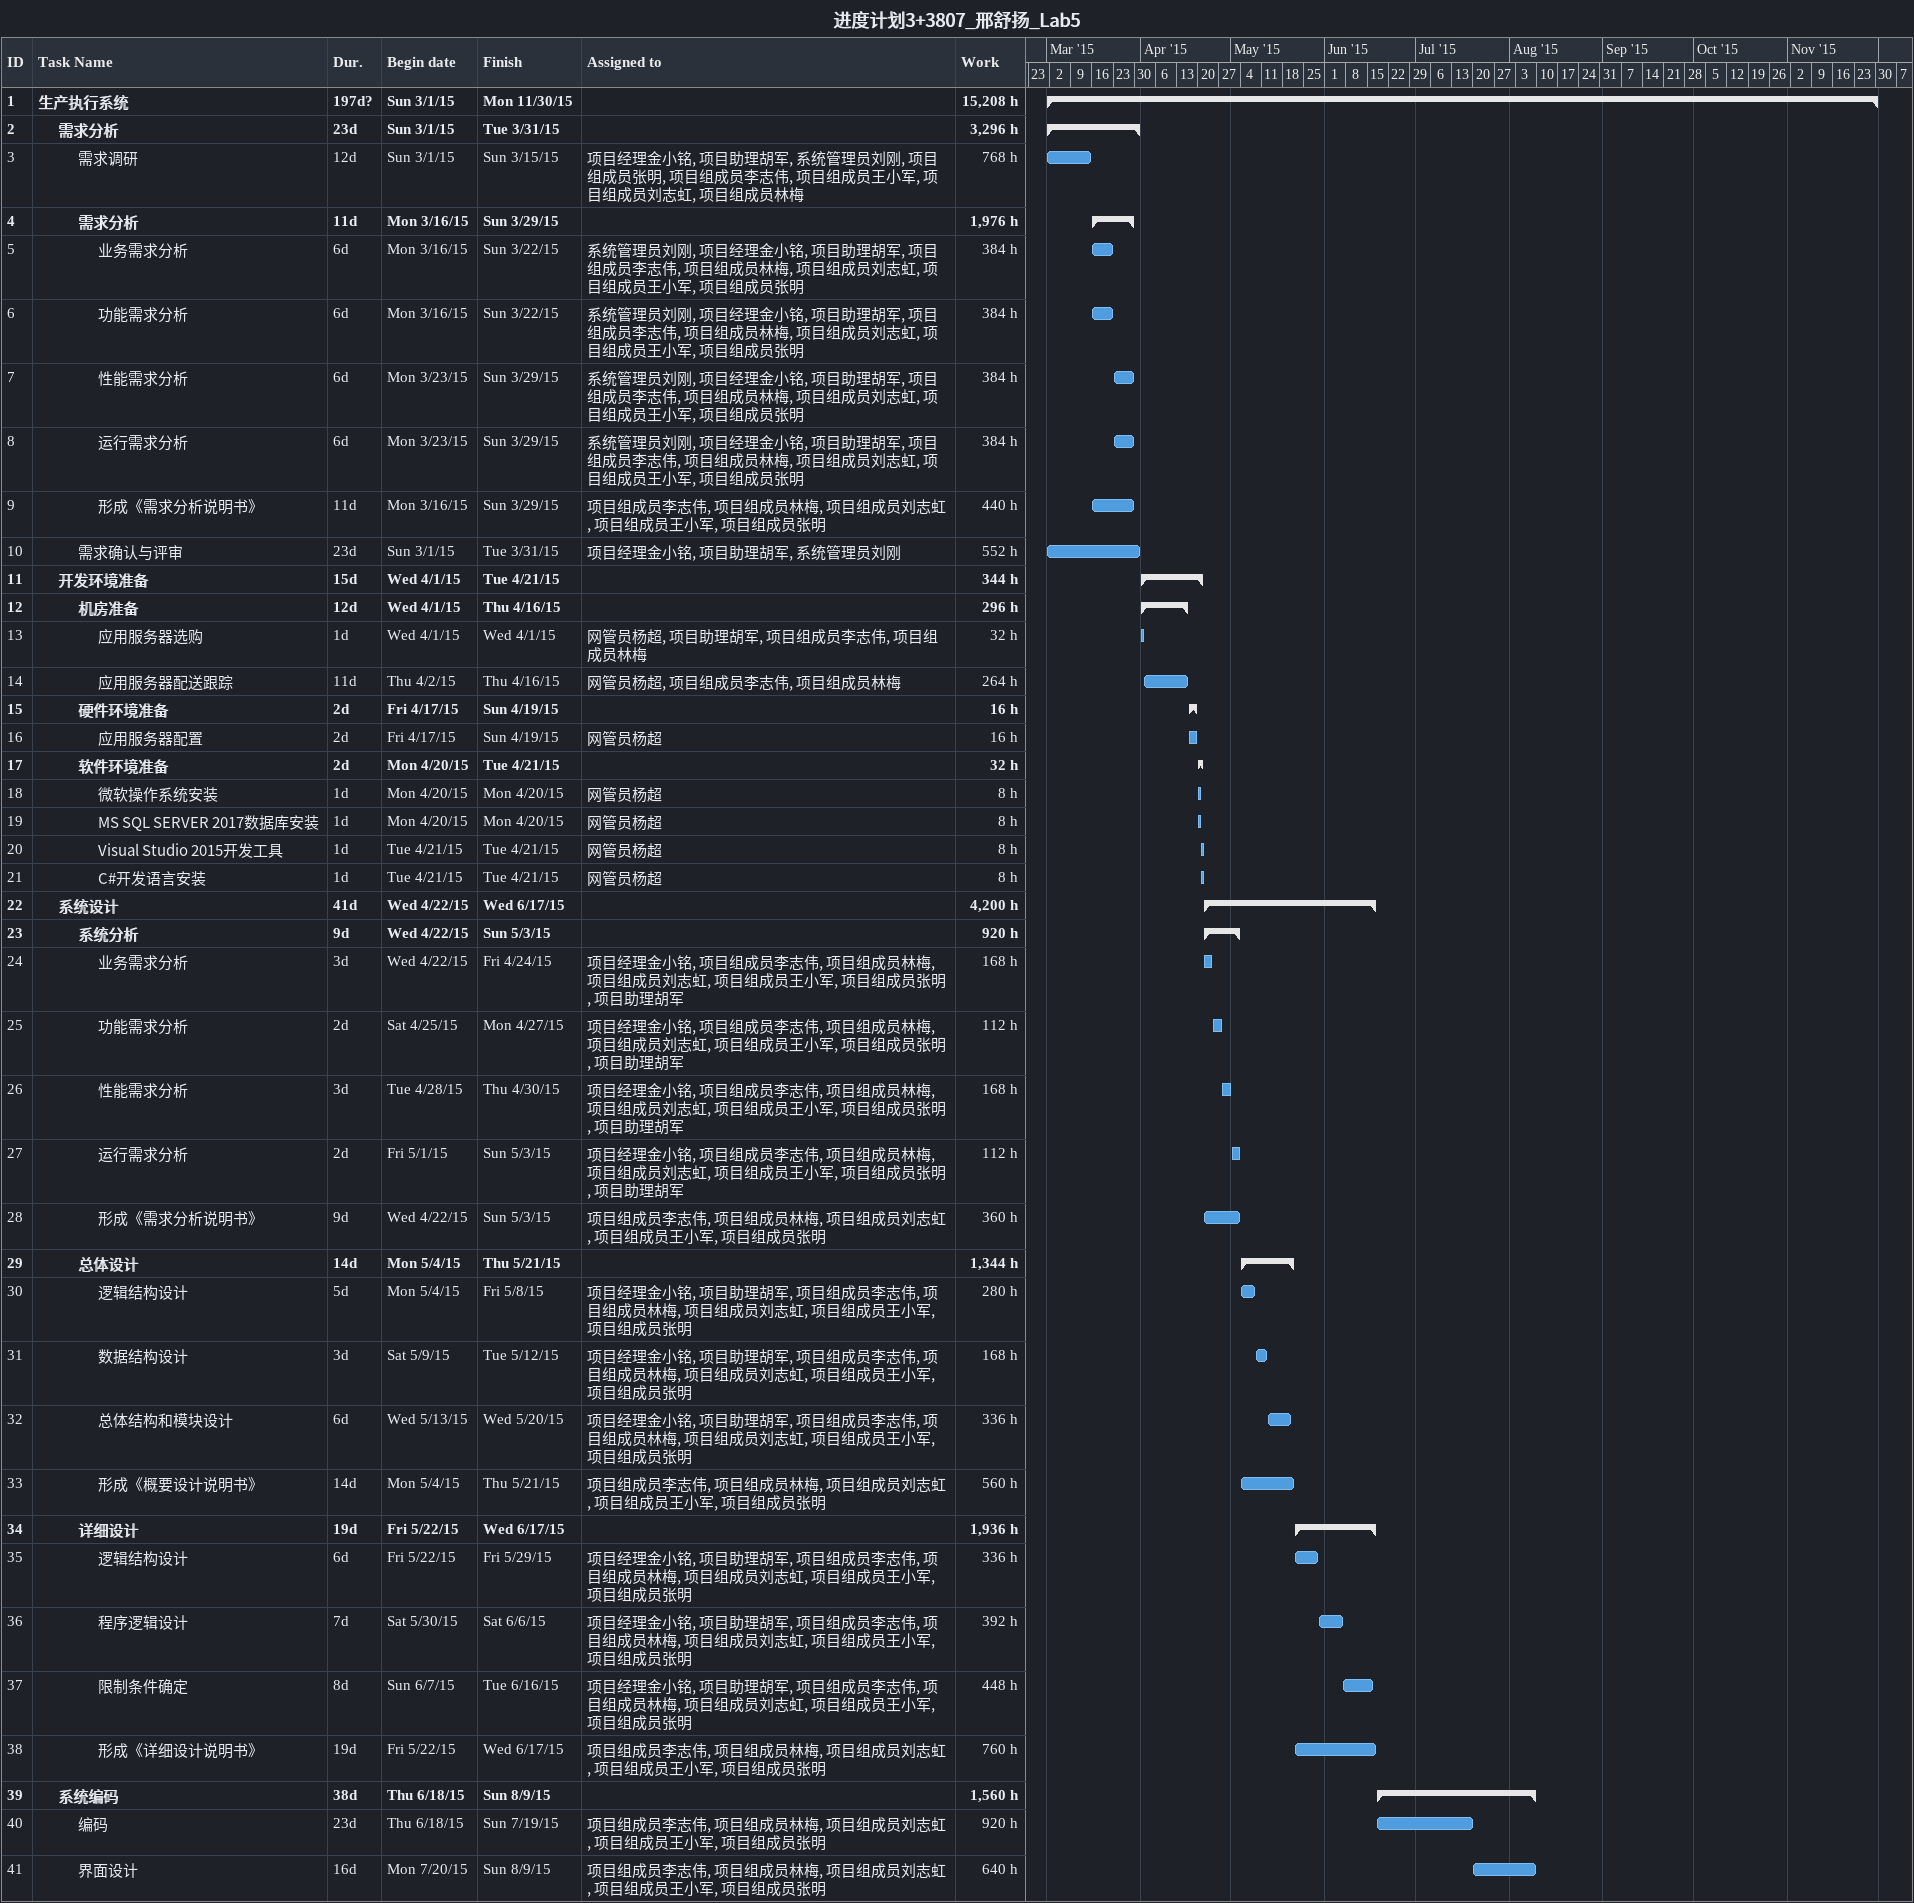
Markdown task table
进度计划3+3807_邢舒扬_Lab5

| ID | Level | Task | Duration | Start | Finish | Resources | Work (h) |
|---|---|---|---|---|---|---|---|
| 1 | 1 | **生产执行系统** | 197d? | 2015-03-01 | 2015-11-30 |  | 15208 |
| 2 | 2 | **需求分析** | 23d | 2015-03-01 | 2015-03-31 |  | 3296 |
| 3 | 3 | 需求调研 | 12d | 2015-03-01 | 2015-03-15 | 项目经理金小铭, 项目助理胡军, 系统管理员刘刚, 项目组成员张明, 项目组成员李志伟, 项目组成员王小军, 项目组成员刘志虹, 项目组成员林梅 | 768 |
| 4 | 3 | **需求分析** | 11d | 2015-03-16 | 2015-03-29 |  | 1976 |
| 5 | 4 | 业务需求分析 | 6d | 2015-03-16 | 2015-03-22 | 系统管理员刘刚, 项目经理金小铭, 项目助理胡军, 项目组成员李志伟, 项目组成员林梅, 项目组成员刘志虹, 项目组成员王小军, 项目组成员张明 | 384 |
| 6 | 4 | 功能需求分析 | 6d | 2015-03-16 | 2015-03-22 | 系统管理员刘刚, 项目经理金小铭, 项目助理胡军, 项目组成员李志伟, 项目组成员林梅, 项目组成员刘志虹, 项目组成员王小军, 项目组成员张明 | 384 |
| 7 | 4 | 性能需求分析 | 6d | 2015-03-23 | 2015-03-29 | 系统管理员刘刚, 项目经理金小铭, 项目助理胡军, 项目组成员李志伟, 项目组成员林梅, 项目组成员刘志虹, 项目组成员王小军, 项目组成员张明 | 384 |
| 8 | 4 | 运行需求分析 | 6d | 2015-03-23 | 2015-03-29 | 系统管理员刘刚, 项目经理金小铭, 项目助理胡军, 项目组成员李志伟, 项目组成员林梅, 项目组成员刘志虹, 项目组成员王小军, 项目组成员张明 | 384 |
| 9 | 4 | 形成《需求分析说明书》 | 11d | 2015-03-16 | 2015-03-29 | 项目组成员李志伟, 项目组成员林梅, 项目组成员刘志虹, 项目组成员王小军, 项目组成员张明 | 440 |
| 10 | 3 | 需求确认与评审 | 23d | 2015-03-01 | 2015-03-31 | 项目经理金小铭, 项目助理胡军, 系统管理员刘刚 | 552 |
| 11 | 2 | **开发环境准备** | 15d | 2015-04-01 | 2015-04-21 |  | 344 |
| 12 | 3 | **机房准备** | 12d | 2015-04-01 | 2015-04-16 |  | 296 |
| 13 | 4 | 应用服务器选购 | 1d | 2015-04-01 | 2015-04-01 | 网管员杨超, 项目助理胡军, 项目组成员李志伟, 项目组成员林梅 | 32 |
| 14 | 4 | 应用服务器配送跟踪 | 11d | 2015-04-02 | 2015-04-16 | 网管员杨超, 项目组成员李志伟, 项目组成员林梅 | 264 |
| 15 | 3 | **硬件环境准备** | 2d | 2015-04-17 | 2015-04-19 |  | 16 |
| 16 | 4 | 应用服务器配置 | 2d | 2015-04-17 | 2015-04-19 | 网管员杨超 | 16 |
| 17 | 3 | **软件环境准备** | 2d | 2015-04-20 | 2015-04-21 |  | 32 |
| 18 | 4 | 微软操作系统安装 | 1d | 2015-04-20 | 2015-04-20 | 网管员杨超 | 8 |
| 19 | 4 | MS SQL SERVER 2017数据库安装 | 1d | 2015-04-20 | 2015-04-20 | 网管员杨超 | 8 |
| 20 | 4 | Visual Studio 2015开发工具 | 1d | 2015-04-21 | 2015-04-21 | 网管员杨超 | 8 |
| 21 | 4 | C#开发语言安装 | 1d | 2015-04-21 | 2015-04-21 | 网管员杨超 | 8 |
| 22 | 2 | **系统设计** | 41d | 2015-04-22 | 2015-06-17 |  | 4200 |
| 23 | 3 | **系统分析** | 9d | 2015-04-22 | 2015-05-03 |  | 920 |
| 24 | 4 | 业务需求分析 | 3d | 2015-04-22 | 2015-04-24 | 项目经理金小铭, 项目组成员李志伟, 项目组成员林梅, 项目组成员刘志虹, 项目组成员王小军, 项目组成员张明, 项目助理胡军 | 168 |
| 25 | 4 | 功能需求分析 | 2d | 2015-04-25 | 2015-04-27 | 项目经理金小铭, 项目组成员李志伟, 项目组成员林梅, 项目组成员刘志虹, 项目组成员王小军, 项目组成员张明, 项目助理胡军 | 112 |
| 26 | 4 | 性能需求分析 | 3d | 2015-04-28 | 2015-04-30 | 项目经理金小铭, 项目组成员李志伟, 项目组成员林梅, 项目组成员刘志虹, 项目组成员王小军, 项目组成员张明, 项目助理胡军 | 168 |
| 27 | 4 | 运行需求分析 | 2d | 2015-05-01 | 2015-05-03 | 项目经理金小铭, 项目组成员李志伟, 项目组成员林梅, 项目组成员刘志虹, 项目组成员王小军, 项目组成员张明, 项目助理胡军 | 112 |
| 28 | 4 | 形成《需求分析说明书》 | 9d | 2015-04-22 | 2015-05-03 | 项目组成员李志伟, 项目组成员林梅, 项目组成员刘志虹, 项目组成员王小军, 项目组成员张明 | 360 |
| 29 | 3 | **总体设计** | 14d | 2015-05-04 | 2015-05-21 |  | 1344 |
| 30 | 4 | 逻辑结构设计 | 5d | 2015-05-04 | 2015-05-08 | 项目经理金小铭, 项目助理胡军, 项目组成员李志伟, 项目组成员林梅, 项目组成员刘志虹, 项目组成员王小军, 项目组成员张明 | 280 |
| 31 | 4 | 数据结构设计 | 3d | 2015-05-09 | 2015-05-12 | 项目经理金小铭, 项目助理胡军, 项目组成员李志伟, 项目组成员林梅, 项目组成员刘志虹, 项目组成员王小军, 项目组成员张明 | 168 |
| 32 | 4 | 总体结构和模块设计 | 6d | 2015-05-13 | 2015-05-20 | 项目经理金小铭, 项目助理胡军, 项目组成员李志伟, 项目组成员林梅, 项目组成员刘志虹, 项目组成员王小军, 项目组成员张明 | 336 |
| 33 | 4 | 形成《概要设计说明书》 | 14d | 2015-05-04 | 2015-05-21 | 项目组成员李志伟, 项目组成员林梅, 项目组成员刘志虹, 项目组成员王小军, 项目组成员张明 | 560 |
| 34 | 3 | **详细设计** | 19d | 2015-05-22 | 2015-06-17 |  | 1936 |
| 35 | 4 | 逻辑结构设计 | 6d | 2015-05-22 | 2015-05-29 | 项目经理金小铭, 项目助理胡军, 项目组成员李志伟, 项目组成员林梅, 项目组成员刘志虹, 项目组成员王小军, 项目组成员张明 | 336 |
| 36 | 4 | 程序逻辑设计 | 7d | 2015-05-30 | 2015-06-06 | 项目经理金小铭, 项目助理胡军, 项目组成员李志伟, 项目组成员林梅, 项目组成员刘志虹, 项目组成员王小军, 项目组成员张明 | 392 |
| 37 | 4 | 限制条件确定 | 8d | 2015-06-07 | 2015-06-16 | 项目经理金小铭, 项目助理胡军, 项目组成员李志伟, 项目组成员林梅, 项目组成员刘志虹, 项目组成员王小军, 项目组成员张明 | 448 |
| 38 | 4 | 形成《详细设计说明书》 | 19d | 2015-05-22 | 2015-06-17 | 项目组成员李志伟, 项目组成员林梅, 项目组成员刘志虹, 项目组成员王小军, 项目组成员张明 | 760 |
| 39 | 2 | **系统编码** | 38d | 2015-06-18 | 2015-08-09 |  | 1560 |
| 40 | 3 | 编码 | 23d | 2015-06-18 | 2015-07-19 | 项目组成员李志伟, 项目组成员林梅, 项目组成员刘志虹, 项目组成员王小军, 项目组成员张明 | 920 |
| 41 | 3 | 界面设计 | 16d | 2015-07-20 | 2015-08-09 | 项目组成员李志伟, 项目组成员林梅, 项目组成员刘志虹, 项目组成员王小军, 项目组成员张明 | 640 |
